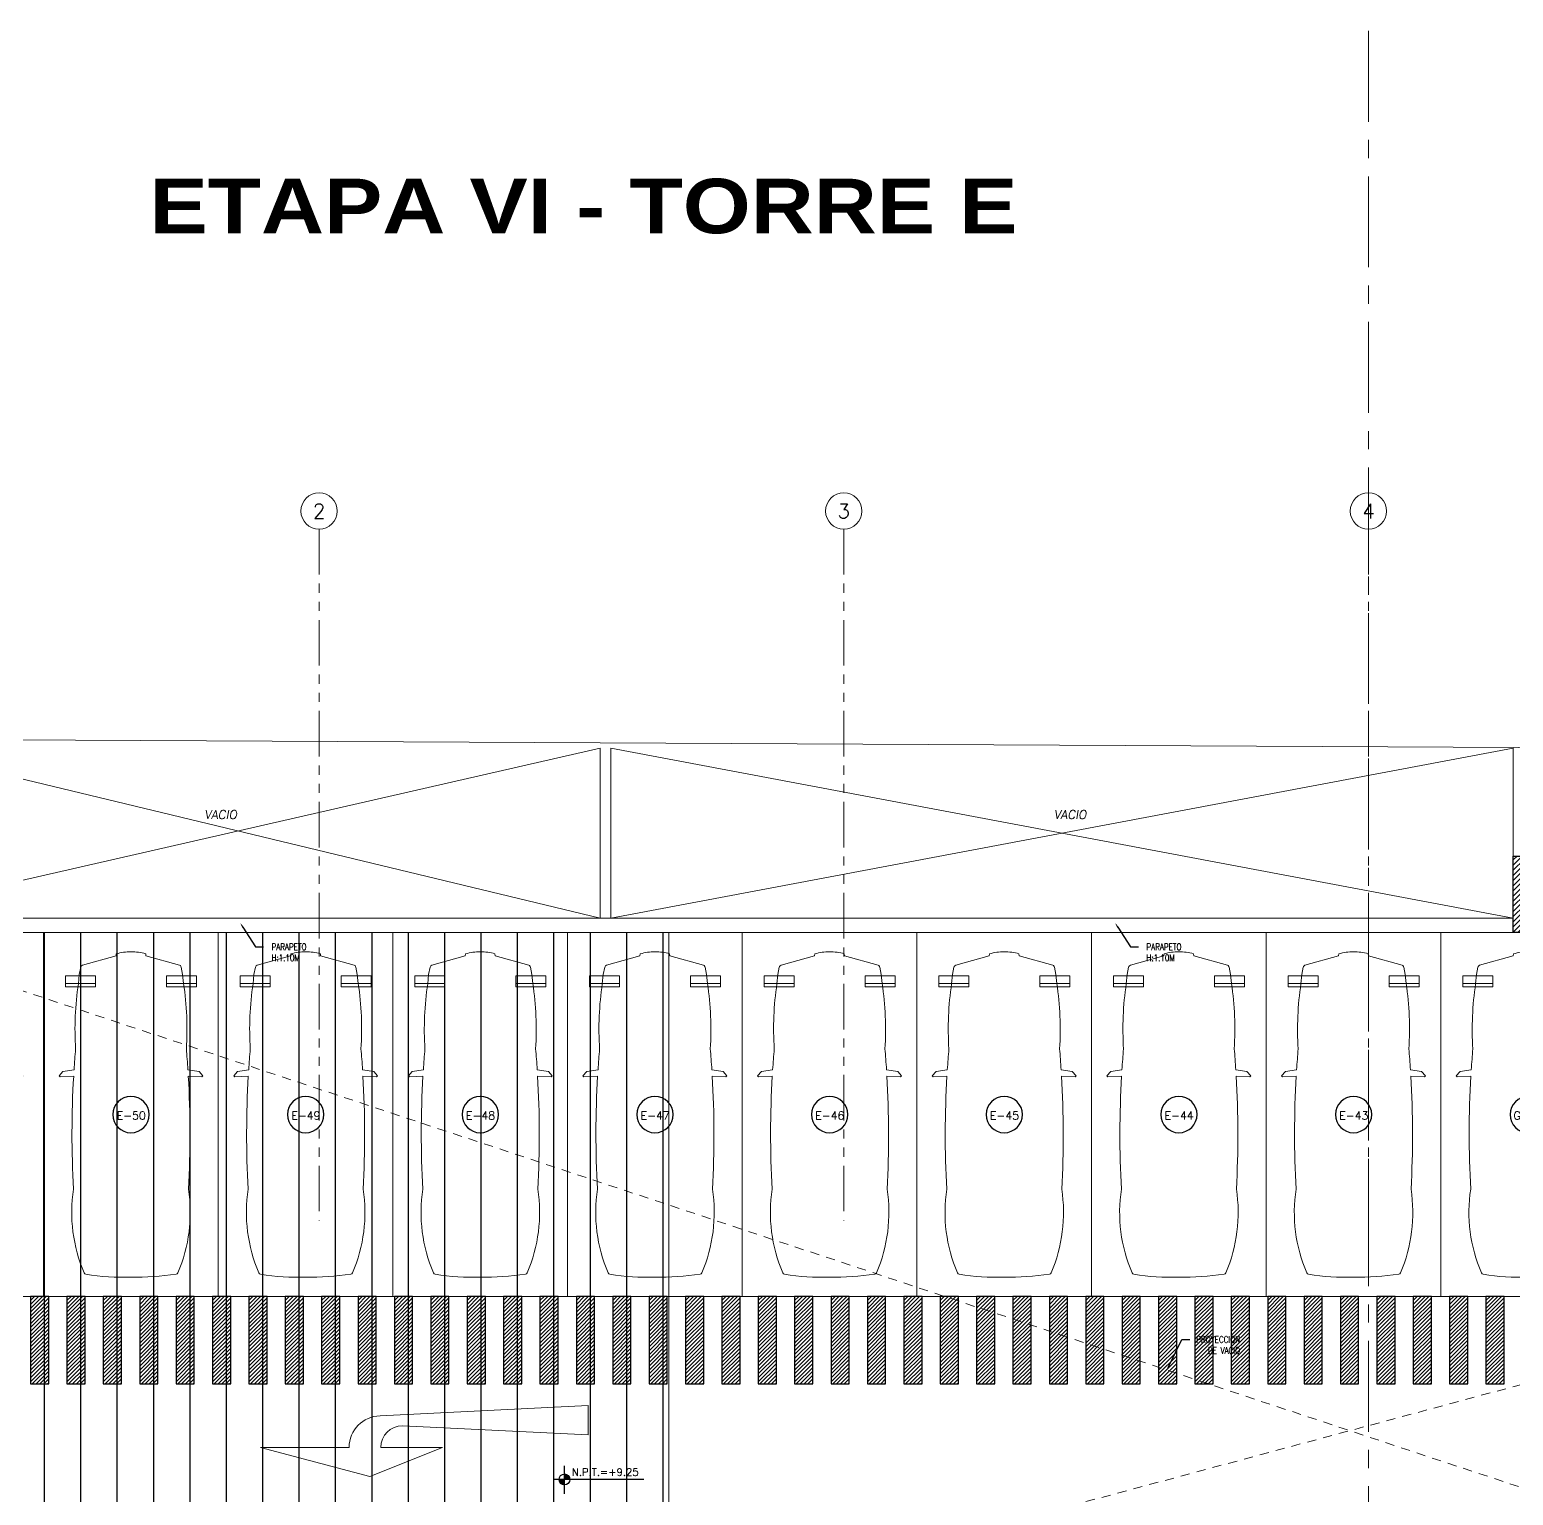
# Model space of a CAD drawing. Header units: millimetres. Extents: x 226317 to 226469, y 8188100 to 8188260.
# Drawn here: x 226348.31 to 226368.7, y 8188120.18 to 8188140.32 of the extents above; entities that cross this region are included whole.
import ezdxf
from ezdxf import colors
from ezdxf.entities.mleader import LeaderData, LeaderLine
from ezdxf.enums import TextEntityAlignment as Align
from ezdxf.math import Vec2, Vec3

# ---------------------------------------------------------------- set-up
doc = ezdxf.new("R2010")
doc.units = ezdxf.units.MM
for name, pattern in [('CENTER', [2, 1.25, -0.25, 0.25, -0.25]), ('HIDDEN2', [0.1875, 0.125, -0.0625]), ('PHANTOM', [2.5, 1.25, -0.25, 0.25, -0.25, 0.25, -0.25]), ('PHANTOM2', [1.25, 0.625, -0.125, 0.125, -0.125, 0.125, -0.125])]:
    doc.linetypes.add(name, pattern=pattern)
for name, color, linetype in [('A-COTAS INT', 8, 'Continuous'), ('A-EJES', 8, 'PHANTOM'), ('A-HATCH', 8, 'Continuous'), ('A-LINEAS', 8, 'Continuous'), ('A-MOBILIARIO', 8, 'Continuous'), ('A-MURO BAJO', 8, 'Continuous'), ('A-NIVELES-NPT', 8, 'Continuous'), ('A-NUMERO ESTAC', 8, 'Continuous'), ('A-PROYECCIONES', 8, 'HIDDEN2'), ('A-TEXTO-AMBIENTES', 8, 'Continuous'), ('A-TEXTO-INDICACIONES', 8, 'Continuous'), ('CIRCULACION PEATONAL', 8, 'Continuous'), ('DLP_MURO BAJO', 8, 'Continuous'), ('MURO CF 120', 8, 'Continuous')]:
    doc.layers.add(name, color=color, linetype=linetype)
doc.layers.add('A-ETAPAS', color=8, linetype='Continuous', lineweight=35, plot=False)
doc.layers.add('A-MUROS', color=8, linetype='Continuous', lineweight=30)
doc.layers.add('A-ÁREA COMÚN', color=8, linetype='Continuous', plot=False)
doc.styles.add('R160-75', font='ariblk.ttf', dxfattribs={"height": 0.6})
doc.styles.add('R80', font='romans.shx', dxfattribs={"width": 0.8, "oblique": 15, "height": 0.1})
doc.styles.add('ROMANS', font='ROMANS.shx', dxfattribs={"oblique": 10})
doc.styles.add('TXT_COTAS', font='romans.shx', dxfattribs={"width": 0.8})

# ---------------------------------------------------------------- blocks, each defined once
blk = doc.blocks.new('MCF')
at = {"layer": 'MURO CF 120', "lineweight": 0}
h = blk.add_hatch(dxfattribs=at)
h.set_pattern_fill('_USER', color=8, scale=0.05, angle=45, style=0, pattern_type=0)
h.set_pattern_definition([(45, (1.793458536238177, -0.002235784195363522), (-0.03535533905932738, 0.03535533905932738), [])])
h.paths.add_polyline_path([(-71.28935570750036, -75.15004772786051), (-71.43935707039782, -75.15004772786051), (-71.43937391063082, -74.10003733448684), (-71.28937254773336, -74.10003733448684)])
blk = doc.blocks.new('EJES 1P')
at = {"layer": 'A-EJES', "color": 8, "linetype": 'PHANTOM2', "lineweight": 0}
for points in [[(5.224336639163084, 5.34527843631804), (5.224335577600868, -4.158154876902699)], [(12.43433661284507, 5.345278524793684), (12.43433555128286, -4.158154788427055)], [(19.64433648064733, 5.345278552733362), (19.64433541908511, -4.158154760487378)]]:
    blk.add_lwpolyline(points, dxfattribs=at)
at = {"layer": 'A-EJES', "color": 8, "linetype": 'Continuous', "lineweight": 0}
for centre in [(5.224336638726527, 5.592360614798963), (12.43433661240852, 5.592360703274608), (19.64433648021077, 5.592360731214285)]:
    blk.add_circle(centre, 0.25, dxfattribs=at)
at = {"layer": 'A-EJES', "color": 8, "linetype": 'Continuous', "lineweight": 0, "style": 'ROMANS'}
for s, p in [('2', (5.224336638726527, 5.59236061386764)), ('3', (12.43433661240852, 5.592360702343285)), ('4', (19.64433648021077, 5.592360730282962))]:
    blk.add_text(s, height=0.2, dxfattribs=at).set_placement(p, align=Align.MIDDLE_CENTER)
blk = doc.blocks.new('EJE')
at = {"linetype": 'Continuous'}
blk.add_circle((-4.656613e-10, -3.7252903e-09), 0.5, dxfattribs=at)
at = {"layer": 'A-TEXTO-INDICACIONES', "style": 'ROMANS'}
blk.add_attdef('EJE', text='', height=0.22, rotation=1.067217058e-07, dxfattribs=at).set_placement((0.0068061400004788, 0.02766973558132052), align=Align.MIDDLE_CENTER)
blk = doc.blocks.new('numeración')
at = {"layer": 'A-NUMERO ESTAC', "color": 8, "lineweight": 0}
ref = blk.add_blockref('EJE', (-115.3706686078513, -87.20004100631922), dxfattribs=dict(at, xscale=-0.5, yscale=0.5, zscale=0.5, rotation=180))
ref.add_attrib('EJE', 'E-50', dxfattribs={"layer": 'A-TEXTO-INDICACIONES', "height": 0.11, "rotation": 359.9999998932783, "style": 'ROMANS'}).set_placement((-115.3672655378468, -87.2138758758083), align=Align.MIDDLE_CENTER)
ref = blk.add_blockref('EJE', (-112.9706686078571, -87.20004100631922), dxfattribs=dict(at, xscale=-0.5, yscale=0.5, zscale=0.5, rotation=180))
ref.add_attrib('EJE', 'E-49', dxfattribs={"layer": 'A-TEXTO-INDICACIONES', "height": 0.11, "rotation": 359.9999998932783, "style": 'ROMANS'}).set_placement((-112.9672655378527, -87.2138758758083), align=Align.MIDDLE_CENTER)
ref = blk.add_blockref('EJE', (-110.5706686078629, -87.20004100631922), dxfattribs=dict(at, xscale=-0.5, yscale=0.5, zscale=0.5, rotation=180))
ref.add_attrib('EJE', 'E-48', dxfattribs={"layer": 'A-TEXTO-INDICACIONES', "height": 0.11, "rotation": 359.9999998932783, "style": 'ROMANS'}).set_placement((-110.5672655378585, -87.2138758758083), align=Align.MIDDLE_CENTER)
ref = blk.add_blockref('EJE', (-108.1706686078687, -87.20004100631922), dxfattribs=dict(at, xscale=-0.5, yscale=0.5, zscale=0.5, rotation=180))
ref.add_attrib('EJE', 'E-47', dxfattribs={"layer": 'A-TEXTO-INDICACIONES', "height": 0.11, "rotation": 359.9999998932783, "style": 'ROMANS'}).set_placement((-108.1672655378643, -87.2138758758083), align=Align.MIDDLE_CENTER)
ref = blk.add_blockref('EJE', (-105.7706686078745, -87.20004100631922), dxfattribs=dict(at, xscale=-0.5, yscale=0.5, zscale=0.5, rotation=180))
ref.add_attrib('EJE', 'E-46', dxfattribs={"layer": 'A-TEXTO-INDICACIONES', "height": 0.11, "rotation": 359.9999998932783, "style": 'ROMANS'}).set_placement((-105.7672655378701, -87.2138758758083), align=Align.MIDDLE_CENTER)
ref = blk.add_blockref('EJE', (-103.3706686078804, -87.20004100631922), dxfattribs=dict(at, xscale=-0.5, yscale=0.5, zscale=0.5, rotation=180))
ref.add_attrib('EJE', 'E-45', dxfattribs={"layer": 'A-TEXTO-INDICACIONES', "height": 0.11, "rotation": 359.9999998932783, "style": 'ROMANS'}).set_placement((-103.3672655378759, -87.2138758758083), align=Align.MIDDLE_CENTER)
ref = blk.add_blockref('EJE', (-100.9706686078862, -87.20004100631922), dxfattribs=dict(at, xscale=-0.5, yscale=0.5, zscale=0.5, rotation=180))
ref.add_attrib('EJE', 'E-44', dxfattribs={"layer": 'A-TEXTO-INDICACIONES', "height": 0.11, "rotation": 359.9999998932783, "style": 'ROMANS'}).set_placement((-100.9672655378818, -87.2138758758083), align=Align.MIDDLE_CENTER)
ref = blk.add_blockref('EJE', (-98.570668607892, -87.20004100631922), dxfattribs=dict(at, xscale=-0.5, yscale=0.5, zscale=0.5, rotation=180))
ref.add_attrib('EJE', 'E-43', dxfattribs={"layer": 'A-TEXTO-INDICACIONES', "height": 0.11, "rotation": 359.9999998932783, "style": 'ROMANS'}).set_placement((-98.56726553788758, -87.2138758758083), align=Align.MIDDLE_CENTER)
ref = blk.add_blockref('EJE', (-96.17066924244864, -87.20054372400045), dxfattribs=dict(at, xscale=-0.5, yscale=0.5, zscale=0.5, rotation=180))
ref.add_attrib('EJE', 'G-01', dxfattribs={"layer": 'A-TEXTO-INDICACIONES', "height": 0.11, "rotation": 359.9999998932783, "style": 'ROMANS'}).set_placement((-96.16726617244422, -87.21437859348953), align=Align.MIDDLE_CENTER)
blk = doc.blocks.new('*U60')
at = {"color": 8, "lineweight": 0, "ltscale": 0.5}
for p, q in [((0.2999999999064606, 4.301899374723462), (0.712564089486434, 4.301899372860816)), ((2.099999999894819, 4.301899374723462), (1.687435910314844, 4.301899374723462))]:
    blk.add_line(p, q, dxfattribs=at)
for points in [[(0, 0), (2.400000000000003, 0), (2.400000000000003, 5), (0, 5)], [(0.2999999999064606, 4.405005575418499), (0.2999999999064606, 4.25500557504597), (0.712564089486434, 4.25500557504597), (0.712564089486434, 4.405005573555852)], [(1.687435910314844, 4.405005575418499), (1.687435910314844, 4.25500557504597), (2.099999999894819, 4.25500557504597), (2.099999999894819, 4.405005575418499)]]:
    blk.add_lwpolyline(points, close=True, dxfattribs=at)
blk.add_lwpolyline([(1.987528844945797, 3.028522202071265), (2.174826331529359, 3.017961387783316), (2.188677233038063, 3.033225936144618), (2.135582110820861, 3.092103478759553), (1.982238905377762, 3.114782713422947, 0.005253419644038889), (1.960610162169651, 3.403024230234966, 0.05323468880448375), (1.922881289012321, 4.298445265069629), (1.909960859082231, 4.423920004889395), (1.890709687699156, 4.525403541773585), (1.886232188128608, 4.534997764310868, 0.2186562557100147), (1.867137849190796, 4.551199094653156), (1.405784301436099, 4.68041331440213), (1.402100344206071, 4.707649311509477, 0.09155394760763061), (1.199999999999965, 4.734330136008744, 0.09162043732155131), (0.9978996558110811, 4.708804217427994), (0.9942156983651791, 4.681568217724587), (0.532862150615877, 4.552353999814748, 0.2186562552153479), (0.5137678116788742, 4.536152669489409), (0.509290312102123, 4.526558446958687), (0.4900391407772553, 4.4250749100745), (0.4771187106999186, 4.299600172615821, 0.05323468880111815), (0.4393898377046448, 3.404179129908862, 0.005253420110187526), (0.4177610936803398, 3.115937606692341), (0.2644178889804173, 3.093258382082013), (0.2113227668214244, 3.034380841329721), (0.2251736682137129, 3.01911629296842), (0.4124711549047355, 3.029677107255861, 0.02826491459471849), (0.4099966653127016, 1.475695204805616, 0.1399238157925407), (0.5546126963907227, 0.324876973164095, 0.2721479777528903), (0.5785017503985411, 0.3060667694362756, 0.035352843949907), (1.200000000000272, 0.2656698639912349, 0.0456386399384704), (1.819188438492293, 0.3049118635303407, 0.2721479761988349), (1.843077493167715, 0.3237220675503025, 0.1398888083936435), (1.990003335143852, 1.474540296761161, 0.02826491464424222)], format="xyb", close=True, dxfattribs=at)
blk = doc.blocks.new('*U78')
at = {"color": 8, "lineweight": 0, "ltscale": 0.5}
for p, q in [((0.3768929018751341, 4.301899374723462), (0.7894569914551075, 4.301899372860816)), ((2.176892901863493, 4.301899374723462), (1.764328812283518, 4.301899374723462))]:
    blk.add_line(p, q, dxfattribs=at)
for points in [[(0, 0), (2.55378580393735, 0), (2.55378580393735, 5), (0, 5)], [(0.3768929018751341, 4.405005575418499), (0.3768929018751341, 4.25500557504597), (0.7894569914551075, 4.25500557504597), (0.7894569914551075, 4.405005573555852)], [(1.764328812283518, 4.405005575418499), (1.764328812283518, 4.25500557504597), (2.176892901863493, 4.25500557504597), (2.176892901863493, 4.405005575418499)]]:
    blk.add_lwpolyline(points, close=True, dxfattribs=at)
blk.add_lwpolyline([(2.064421746914471, 3.028522202071265), (2.251719233498033, 3.017961387783316), (2.265570135006737, 3.033225936144618), (2.212475012789534, 3.092103478759553), (2.059131807346436, 3.114782713422947, 0.005253419644038889), (2.037503064138324, 3.403024230234966, 0.05323468880448375), (1.999774190980995, 4.298445265069629), (1.986853761050904, 4.423920004889395), (1.96760258966783, 4.525403541773585), (1.963125090097281, 4.534997764310868, 0.2186562557100147), (1.94403075115947, 4.551199094653156), (1.482677203404773, 4.68041331440213), (1.478993246174745, 4.707649311509477, 0.09155394760763061), (1.276892901968639, 4.734330136008744, 0.09162043732155131), (1.074792557779755, 4.708804217427994), (1.071108600333853, 4.681568217724587), (0.6097550525845505, 4.552353999814748, 0.2186562552153479), (0.5906607136475477, 4.536152669489409), (0.5861832140707965, 4.526558446958687), (0.5669320427459288, 4.4250749100745), (0.5540116126685921, 4.299600172615821, 0.05323468880111815), (0.5162827396733183, 3.404179129908862, 0.005253420110187526), (0.4946539956490132, 3.115937606692341), (0.3413107909490908, 3.093258382082013), (0.2882156687900979, 3.034380841329721), (0.3020665701823864, 3.01911629296842), (0.489364056873409, 3.029677107255861, 0.02826491459471849), (0.4868895672813751, 1.475695204805616, 0.1399238157925407), (0.6315055983593962, 0.324876973164095, 0.2721479777528903), (0.6553946523672146, 0.3060667694362756, 0.035352843949907), (1.276892901968946, 0.2656698639912349, 0.0456386399384704), (1.896081340460967, 0.3049118635303407, 0.2721479761988349), (1.919970395136389, 0.3237220675503025, 0.1398888083936435), (2.066896237112526, 1.474540296761161, 0.02826491464424222)], format="xyb", close=True, dxfattribs=at)
blk = doc.blocks.new('*U24')
at = {"layer": 'CIRCULACION PEATONAL'}
h = blk.add_hatch(dxfattribs=at)
h.set_pattern_fill('ANSI31', color=256, scale=0.3)
h.set_pattern_definition([(45, (74.25036784235422, 0), (-0.02651650429449553, 0.02651650429449553), [])])
h.paths.add_polyline_path([(74.54736672583536, 0.2275326177477837), (74.29736672589357, 0.2275326177477837), (74.29736672589357, -0.9724673796445131), (74.54736672583536, -0.9724673796445131)])
h = blk.add_hatch(dxfattribs=at)
h.set_pattern_fill('ANSI31', color=256, scale=0.3)
h.set_pattern_definition([(45, (74.75036784235422, 0), (-0.02651650429449553, 0.02651650429449553), [])])
h.paths.add_polyline_path([(75.04736672583536, 0.2275326177477837), (74.79736672589357, 0.2275326177477837), (74.79736672589357, -0.9724673796445131), (75.04736672583536, -0.9724673796445131)])
h = blk.add_hatch(dxfattribs=at)
h.set_pattern_fill('ANSI31', color=256, scale=0.3)
h.set_pattern_definition([(45, (75.25036784235422, 0), (-0.02651650429449553, 0.02651650429449553), [])])
h.paths.add_polyline_path([(75.54736672583536, 0.2275326177477837), (75.29736672589357, 0.2275326177477837), (75.29736672589357, -0.9724673796445131), (75.54736672583536, -0.9724673796445131)])
h = blk.add_hatch(dxfattribs=at)
h.set_pattern_fill('ANSI31', color=256, scale=0.3)
h.set_pattern_definition([(45, (75.75036784235422, 0), (-0.02651650429449553, 0.02651650429449553), [])])
h.paths.add_polyline_path([(76.04736672583536, 0.2275326177477837), (75.79736672589357, 0.2275326177477837), (75.79736672589357, -0.9724673796445131), (76.04736672583536, -0.9724673796445131)])
h = blk.add_hatch(dxfattribs=at)
h.set_pattern_fill('ANSI31', color=256, scale=0.3)
h.set_pattern_definition([(45, (76.25036784235422, 0), (-0.02651650429449553, 0.02651650429449553), [])])
h.paths.add_polyline_path([(76.54736672583536, 0.2275326177477837), (76.29736672589357, 0.2275326177477837), (76.29736672589357, -0.9724673796445131), (76.54736672583536, -0.9724673796445131)])
h = blk.add_hatch(dxfattribs=at)
h.set_pattern_fill('ANSI31', color=256, scale=0.3)
h.set_pattern_definition([(45, (76.75036784235422, 0), (-0.02651650429449553, 0.02651650429449553), [])])
h.paths.add_polyline_path([(77.04736672583536, 0.2275326177477837), (76.79736672589357, 0.2275326177477837), (76.79736672589357, -0.9724673796445131), (77.04736672583536, -0.9724673796445131)])
h = blk.add_hatch(dxfattribs=at)
h.set_pattern_fill('ANSI31', color=256, scale=0.3)
h.set_pattern_definition([(45, (77.25036784235422, 0), (-0.02651650429449553, 0.02651650429449553), [])])
h.paths.add_polyline_path([(77.54736672583536, 0.2275326177477837), (77.29736672589357, 0.2275326177477837), (77.29736672589357, -0.9724673796445131), (77.54736672583536, -0.9724673796445131)])
h = blk.add_hatch(dxfattribs=at)
h.set_pattern_fill('ANSI31', color=256, scale=0.3)
h.set_pattern_definition([(45, (77.75036784235422, 0), (-0.02651650429449553, 0.02651650429449553), [])])
h.paths.add_polyline_path([(78.04736672583536, 0.2275326177477837), (77.79736672589357, 0.2275326177477837), (77.79736672589357, -0.9724673796445131), (78.04736672583536, -0.9724673796445131)])
h = blk.add_hatch(dxfattribs=at)
h.set_pattern_fill('ANSI31', color=256, scale=0.3)
h.set_pattern_definition([(45, (78.25036784235422, 0), (-0.02651650429449553, 0.02651650429449553), [])])
h.paths.add_polyline_path([(78.54736672583536, 0.2275326177477837), (78.29736672589357, 0.2275326177477837), (78.29736672589357, -0.9724673796445131), (78.54736672583536, -0.9724673796445131)])
h = blk.add_hatch(dxfattribs=at)
h.set_pattern_fill('ANSI31', color=256, scale=0.3)
h.set_pattern_definition([(45, (78.75036784235422, 0), (-0.02651650429449553, 0.02651650429449553), [])])
h.paths.add_polyline_path([(79.04736672583536, 0.2275326177477837), (78.79736672589357, 0.2275326177477837), (78.79736672589357, -0.9724673796445131), (79.04736672583536, -0.9724673796445131)])
h = blk.add_hatch(dxfattribs=at)
h.set_pattern_fill('ANSI31', color=256, scale=0.3)
h.set_pattern_definition([(45, (79.25036784235422, 0), (-0.02651650429449553, 0.02651650429449553), [])])
h.paths.add_polyline_path([(79.54736672583536, 0.2275326177477837), (79.29736672589357, 0.2275326177477837), (79.29736672589357, -0.9724673796445131), (79.54736672583536, -0.9724673796445131)])
h = blk.add_hatch(dxfattribs=at)
h.set_pattern_fill('ANSI31', color=256, scale=0.3)
h.set_pattern_definition([(45, (79.75036784235422, 0), (-0.02651650429449553, 0.02651650429449553), [])])
h.paths.add_polyline_path([(80.04736672583536, 0.2275326177477837), (79.79736672589357, 0.2275326177477837), (79.79736672589357, -0.9724673796445131), (80.04736672583536, -0.9724673796445131)])
h = blk.add_hatch(dxfattribs=at)
h.set_pattern_fill('ANSI31', color=256, scale=0.3)
h.set_pattern_definition([(45, (80.25036784235422, 0), (-0.02651650429449553, 0.02651650429449553), [])])
h.paths.add_polyline_path([(80.54736672583536, 0.2275326177477837), (80.29736672589357, 0.2275326177477837), (80.29736672589357, -0.9724673796445131), (80.54736672583536, -0.9724673796445131)])
h = blk.add_hatch(dxfattribs=at)
h.set_pattern_fill('ANSI31', color=256, scale=0.3)
h.set_pattern_definition([(45, (80.75036784235422, 0), (-0.02651650429449553, 0.02651650429449553), [])])
h.paths.add_polyline_path([(81.04736672583536, 0.2275326177477837), (80.79736672589357, 0.2275326177477837), (80.79736672589357, -0.9724673796445131), (81.04736672583536, -0.9724673796445131)])
h = blk.add_hatch(dxfattribs=at)
h.set_pattern_fill('ANSI31', color=256, scale=0.3)
h.set_pattern_definition([(45, (81.25036784235422, 0), (-0.02651650429449553, 0.02651650429449553), [])])
h.paths.add_polyline_path([(81.54736672583536, 0.2275326177477837), (81.29736672589357, 0.2275326177477837), (81.29736672589357, -0.9724673796445131), (81.54736672583536, -0.9724673796445131)])
h = blk.add_hatch(dxfattribs=at)
h.set_pattern_fill('ANSI31', color=256, scale=0.3)
h.set_pattern_definition([(45, (81.75036784235422, 0), (-0.02651650429449553, 0.02651650429449553), [])])
h.paths.add_polyline_path([(82.04736672583536, 0.2275326177477837), (81.79736672589357, 0.2275326177477837), (81.79736672589357, -0.9724673796445131), (82.04736672583536, -0.9724673796445131)])
h = blk.add_hatch(dxfattribs=at)
h.set_pattern_fill('ANSI31', color=256, scale=0.3)
h.set_pattern_definition([(45, (82.25036784235422, 0), (-0.02651650429449553, 0.02651650429449553), [])])
h.paths.add_polyline_path([(82.54736672583536, 0.2275326177477837), (82.29736672589357, 0.2275326177477837), (82.29736672589357, -0.9724673796445131), (82.54736672583536, -0.9724673796445131)])
h = blk.add_hatch(dxfattribs=at)
h.set_pattern_fill('ANSI31', color=256, scale=0.3)
h.set_pattern_definition([(45, (82.75036784235422, 0), (-0.02651650429449553, 0.02651650429449553), [])])
h.paths.add_polyline_path([(83.04736672583536, 0.2275326177477837), (82.79736672589357, 0.2275326177477837), (82.79736672589357, -0.9724673796445131), (83.04736672583536, -0.9724673796445131)])
h = blk.add_hatch(dxfattribs=at)
h.set_pattern_fill('ANSI31', color=256, scale=0.3)
h.set_pattern_definition([(45, (83.25036784235422, 0), (-0.02651650429449553, 0.02651650429449553), [])])
h.paths.add_polyline_path([(83.54736672583536, 0.2275326177477837), (83.29736672589357, 0.2275326177477837), (83.29736672589357, -0.9724673796445131), (83.54736672583536, -0.9724673796445131)])
h = blk.add_hatch(dxfattribs=at)
h.set_pattern_fill('ANSI31', color=256, scale=0.3)
h.set_pattern_definition([(45, (83.75036784235422, 0), (-0.02651650429449553, 0.02651650429449553), [])])
h.paths.add_polyline_path([(84.04736672583536, 0.2275326177477837), (83.79736672589357, 0.2275326177477837), (83.79736672589357, -0.9724673796445131), (84.04736672583536, -0.9724673796445131)])
h = blk.add_hatch(dxfattribs=at)
h.set_pattern_fill('ANSI31', color=256, scale=0.3)
h.set_pattern_definition([(45, (84.25036784235422, 0), (-0.02651650429449553, 0.02651650429449553), [])])
h.paths.add_polyline_path([(84.54736672583536, 0.2275326177477837), (84.29736672589357, 0.2275326177477837), (84.29736672589357, -0.9724673796445131), (84.54736672583536, -0.9724673796445131)])
h = blk.add_hatch(dxfattribs=at)
h.set_pattern_fill('ANSI31', color=256, scale=0.3)
h.set_pattern_definition([(45, (84.75036784235422, 0), (-0.02651650429449553, 0.02651650429449553), [])])
h.paths.add_polyline_path([(85.04736672583536, 0.2275326177477837), (84.79736672589357, 0.2275326177477837), (84.79736672589357, -0.9724673796445131), (85.04736672583536, -0.9724673796445131)])
h = blk.add_hatch(dxfattribs=at)
h.set_pattern_fill('ANSI31', color=256, scale=0.3)
h.set_pattern_definition([(45, (85.25036784235422, 0), (-0.02651650429449553, 0.02651650429449553), [])])
h.paths.add_polyline_path([(85.54736672583536, 0.2275326177477837), (85.29736672589357, 0.2275326177477837), (85.29736672589357, -0.9724673796445131), (85.54736672583536, -0.9724673796445131)])
h = blk.add_hatch(dxfattribs=at)
h.set_pattern_fill('ANSI31', color=256, scale=0.3)
h.set_pattern_definition([(45, (85.75036784235422, 0), (-0.02651650429449553, 0.02651650429449553), [])])
h.paths.add_polyline_path([(86.04736672583536, 0.2275326177477837), (85.79736672589357, 0.2275326177477837), (85.79736672589357, -0.9724673796445131), (86.04736672583536, -0.9724673796445131)])
h = blk.add_hatch(dxfattribs=at)
h.set_pattern_fill('ANSI31', color=256, scale=0.3)
h.set_pattern_definition([(45, (86.25036784235422, 0), (-0.02651650429449553, 0.02651650429449553), [])])
h.paths.add_polyline_path([(86.54736672583536, 0.2275326177477837), (86.29736672589357, 0.2275326177477837), (86.29736672589357, -0.9724673796445131), (86.54736672583536, -0.9724673796445131)])
h = blk.add_hatch(dxfattribs=at)
h.set_pattern_fill('ANSI31', color=256, scale=0.3)
h.set_pattern_definition([(45, (86.75036784235422, 0), (-0.02651650429449553, 0.02651650429449553), [])])
h.paths.add_polyline_path([(87.04736672583536, 0.2275326177477837), (86.79736672589357, 0.2275326177477837), (86.79736672589357, -0.9724673796445131), (87.04736672583536, -0.9724673796445131)])
h = blk.add_hatch(dxfattribs=at)
h.set_pattern_fill('ANSI31', color=256, scale=0.3)
h.set_pattern_definition([(45, (87.25036784235422, 0), (-0.02651650429449553, 0.02651650429449553), [])])
h.paths.add_polyline_path([(87.54736672583536, 0.2275326177477837), (87.29736672589357, 0.2275326177477837), (87.29736672589357, -0.9724673796445131), (87.54736672583536, -0.9724673796445131)])
h = blk.add_hatch(dxfattribs=at)
h.set_pattern_fill('ANSI31', color=256, scale=0.3)
h.set_pattern_definition([(45, (87.75036784235422, 0), (-0.02651650429449553, 0.02651650429449553), [])])
h.paths.add_polyline_path([(88.04736672583536, 0.2275326177477837), (87.79736672589357, 0.2275326177477837), (87.79736672589357, -0.9724673796445131), (88.04736672583536, -0.9724673796445131)])
h = blk.add_hatch(dxfattribs=at)
h.set_pattern_fill('ANSI31', color=256, scale=0.3)
h.set_pattern_definition([(45, (88.25036784235422, 0), (-0.02651650429449553, 0.02651650429449553), [])])
h.paths.add_polyline_path([(88.54736672583536, 0.2275326177477837), (88.29736672589357, 0.2275326177477837), (88.29736672589357, -0.9724673796445131), (88.54736672583536, -0.9724673796445131)])
h = blk.add_hatch(dxfattribs=at)
h.set_pattern_fill('ANSI31', color=256, scale=0.3)
h.set_pattern_definition([(45, (88.75036784235422, 0), (-0.02651650429449553, 0.02651650429449553), [])])
h.paths.add_polyline_path([(89.04736672583536, 0.2275326177477837), (88.79736672589357, 0.2275326177477837), (88.79736672589357, -0.9724673796445131), (89.04736672583536, -0.9724673796445131)])
h = blk.add_hatch(dxfattribs=at)
h.set_pattern_fill('ANSI31', color=256, scale=0.3)
h.set_pattern_definition([(45, (89.25036784235422, 0), (-0.02651650429449553, 0.02651650429449553), [])])
h.paths.add_polyline_path([(89.54736672583536, 0.2275326177477837), (89.29736672589357, 0.2275326177477837), (89.29736672589357, -0.9724673796445131), (89.54736672583536, -0.9724673796445131)])
h = blk.add_hatch(dxfattribs=at)
h.set_pattern_fill('ANSI31', color=256, scale=0.3)
h.set_pattern_definition([(45, (89.75036784235422, 0), (-0.02651650429449553, 0.02651650429449553), [])])
h.paths.add_polyline_path([(90.04736672583536, 0.2275326177477837), (89.79736672589357, 0.2275326177477837), (89.79736672589357, -0.9724673796445131), (90.04736672583536, -0.9724673796445131)])
h = blk.add_hatch(dxfattribs=at)
h.set_pattern_fill('ANSI31', color=256, scale=0.3)
h.set_pattern_definition([(45, (90.25036784235422, 0), (-0.02651650429449553, 0.02651650429449553), [])])
h.paths.add_polyline_path([(90.54736672583536, 0.2275326177477837), (90.29736672589357, 0.2275326177477837), (90.29736672589357, -0.9724673796445131), (90.54736672583536, -0.9724673796445131)])
h = blk.add_hatch(dxfattribs=at)
h.set_pattern_fill('ANSI31', color=256, scale=0.3)
h.set_pattern_definition([(45, (90.75036784235422, 0), (-0.02651650429449553, 0.02651650429449553), [])])
h.paths.add_polyline_path([(91.04736672583536, 0.2275326177477837), (90.79736672589357, 0.2275326177477837), (90.79736672589357, -0.9724673796445131), (91.04736672583536, -0.9724673796445131)])
h = blk.add_hatch(dxfattribs=at)
h.set_pattern_fill('ANSI31', color=256, scale=0.3)
h.set_pattern_definition([(45, (91.25036784235422, 0), (-0.02651650429449553, 0.02651650429449553), [])])
h.paths.add_polyline_path([(91.54736672583536, 0.2275326177477837), (91.29736672589357, 0.2275326177477837), (91.29736672589357, -0.9724673796445131), (91.54736672583536, -0.9724673796445131)])
h = blk.add_hatch(dxfattribs=at)
h.set_pattern_fill('ANSI31', color=256, scale=0.3)
h.set_pattern_definition([(45, (91.75036784235422, 0), (-0.02651650429449553, 0.02651650429449553), [])])
h.paths.add_polyline_path([(92.04736672583536, 0.2275326177477837), (91.79736672589357, 0.2275326177477837), (91.79736672589357, -0.9724673796445131), (92.04736672583536, -0.9724673796445131)])
h = blk.add_hatch(dxfattribs=at)
h.set_pattern_fill('ANSI31', color=256, scale=0.3)
h.set_pattern_definition([(45, (92.25036784235422, 0), (-0.02651650429449553, 0.02651650429449553), [])])
h.paths.add_polyline_path([(92.54736672583536, 0.2275326177477837), (92.29736672589357, 0.2275326177477837), (92.29736672589357, -0.9724673796445131), (92.54736672583536, -0.9724673796445131)])
h = blk.add_hatch(dxfattribs=at)
h.set_pattern_fill('ANSI31', color=256, scale=0.3)
h.set_pattern_definition([(45, (92.75036784235422, 0), (-0.02651650429449553, 0.02651650429449553), [])])
h.paths.add_polyline_path([(93.04736672583536, 0.2275326177477837), (92.79736672589357, 0.2275326177477837), (92.79736672589357, -0.9724673796445131), (93.04736672583536, -0.9724673796445131)])
h = blk.add_hatch(dxfattribs=at)
h.set_pattern_fill('ANSI31', color=256, scale=0.3)
h.set_pattern_definition([(45, (93.25036784235422, 0), (-0.02651650429449553, 0.02651650429449553), [])])
h.paths.add_polyline_path([(93.54736672583536, 0.2275326177477837), (93.29736672589357, 0.2275326177477837), (93.29736672589357, -0.9724673796445131), (93.54736672583536, -0.9724673796445131)])
h = blk.add_hatch(dxfattribs=at)
h.set_pattern_fill('ANSI31', color=256, scale=0.3)
h.set_pattern_definition([(45, (93.75036784235422, 0), (-0.02651650429449553, 0.02651650429449553), [])])
h.paths.add_polyline_path([(94.04736672583536, 0.2275326177477837), (93.79736672589357, 0.2275326177477837), (93.79736672589357, -0.9724673796445131), (94.04736672583536, -0.9724673796445131)])
h = blk.add_hatch(dxfattribs=at)
h.set_pattern_fill('ANSI31', color=256, scale=0.3)
h.set_pattern_definition([(45, (94.25036784235422, 0), (-0.02651650429449553, 0.02651650429449553), [])])
h.paths.add_polyline_path([(94.54736672583536, 0.2275326177477837), (94.29736672589357, 0.2275326177477837), (94.29736672589357, -0.9724673796445131), (94.54736672583536, -0.9724673796445131)])
for points in [[(74.29736672589357, -0.9724673796445131), (74.54736672583536, -0.9724673796445131), (74.54736672583536, 0.2275326177477837), (74.29736672589357, 0.2275326177477837)], [(74.79736672589357, -0.9724673796445131), (75.04736672583536, -0.9724673796445131), (75.04736672583536, 0.2275326177477837), (74.79736672589357, 0.2275326177477837)], [(75.29736672589357, -0.9724673796445131), (75.54736672583536, -0.9724673796445131), (75.54736672583536, 0.2275326177477837), (75.29736672589357, 0.2275326177477837)], [(75.79736672589357, -0.9724673796445131), (76.04736672583536, -0.9724673796445131), (76.04736672583536, 0.2275326177477837), (75.79736672589357, 0.2275326177477837)], [(76.29736672589357, -0.9724673796445131), (76.54736672583536, -0.9724673796445131), (76.54736672583536, 0.2275326177477837), (76.29736672589357, 0.2275326177477837)], [(76.79736672589357, -0.9724673796445131), (77.04736672583536, -0.9724673796445131), (77.04736672583536, 0.2275326177477837), (76.79736672589357, 0.2275326177477837)], [(77.29736672589357, -0.9724673796445131), (77.54736672583536, -0.9724673796445131), (77.54736672583536, 0.2275326177477837), (77.29736672589357, 0.2275326177477837)], [(77.79736672589357, -0.9724673796445131), (78.04736672583536, -0.9724673796445131), (78.04736672583536, 0.2275326177477837), (77.79736672589357, 0.2275326177477837)], [(78.29736672589357, -0.9724673796445131), (78.54736672583536, -0.9724673796445131), (78.54736672583536, 0.2275326177477837), (78.29736672589357, 0.2275326177477837)], [(78.79736672589357, -0.9724673796445131), (79.04736672583536, -0.9724673796445131), (79.04736672583536, 0.2275326177477837), (78.79736672589357, 0.2275326177477837)], [(79.29736672589357, -0.9724673796445131), (79.54736672583536, -0.9724673796445131), (79.54736672583536, 0.2275326177477837), (79.29736672589357, 0.2275326177477837)], [(79.79736672589357, -0.9724673796445131), (80.04736672583536, -0.9724673796445131), (80.04736672583536, 0.2275326177477837), (79.79736672589357, 0.2275326177477837)], [(80.29736672589357, -0.9724673796445131), (80.54736672583536, -0.9724673796445131), (80.54736672583536, 0.2275326177477837), (80.29736672589357, 0.2275326177477837)], [(80.79736672589357, -0.9724673796445131), (81.04736672583536, -0.9724673796445131), (81.04736672583536, 0.2275326177477837), (80.79736672589357, 0.2275326177477837)], [(81.29736672589357, -0.9724673796445131), (81.54736672583536, -0.9724673796445131), (81.54736672583536, 0.2275326177477837), (81.29736672589357, 0.2275326177477837)], [(81.79736672589357, -0.9724673796445131), (82.04736672583536, -0.9724673796445131), (82.04736672583536, 0.2275326177477837), (81.79736672589357, 0.2275326177477837)], [(82.29736672589357, -0.9724673796445131), (82.54736672583536, -0.9724673796445131), (82.54736672583536, 0.2275326177477837), (82.29736672589357, 0.2275326177477837)], [(82.79736672589357, -0.9724673796445131), (83.04736672583536, -0.9724673796445131), (83.04736672583536, 0.2275326177477837), (82.79736672589357, 0.2275326177477837)], [(83.29736672589357, -0.9724673796445131), (83.54736672583536, -0.9724673796445131), (83.54736672583536, 0.2275326177477837), (83.29736672589357, 0.2275326177477837)], [(83.79736672589357, -0.9724673796445131), (84.04736672583536, -0.9724673796445131), (84.04736672583536, 0.2275326177477837), (83.79736672589357, 0.2275326177477837)], [(84.29736672589357, -0.9724673796445131), (84.54736672583536, -0.9724673796445131), (84.54736672583536, 0.2275326177477837), (84.29736672589357, 0.2275326177477837)], [(84.79736672589357, -0.9724673796445131), (85.04736672583536, -0.9724673796445131), (85.04736672583536, 0.2275326177477837), (84.79736672589357, 0.2275326177477837)], [(85.29736672589357, -0.9724673796445131), (85.54736672583536, -0.9724673796445131), (85.54736672583536, 0.2275326177477837), (85.29736672589357, 0.2275326177477837)], [(85.79736672589357, -0.9724673796445131), (86.04736672583536, -0.9724673796445131), (86.04736672583536, 0.2275326177477837), (85.79736672589357, 0.2275326177477837)], [(86.29736672589357, -0.9724673796445131), (86.54736672583536, -0.9724673796445131), (86.54736672583536, 0.2275326177477837), (86.29736672589357, 0.2275326177477837)], [(86.79736672589357, -0.9724673796445131), (87.04736672583536, -0.9724673796445131), (87.04736672583536, 0.2275326177477837), (86.79736672589357, 0.2275326177477837)], [(87.29736672589357, -0.9724673796445131), (87.54736672583536, -0.9724673796445131), (87.54736672583536, 0.2275326177477837), (87.29736672589357, 0.2275326177477837)], [(87.79736672589357, -0.9724673796445131), (88.04736672583536, -0.9724673796445131), (88.04736672583536, 0.2275326177477837), (87.79736672589357, 0.2275326177477837)], [(88.29736672589357, -0.9724673796445131), (88.54736672583536, -0.9724673796445131), (88.54736672583536, 0.2275326177477837), (88.29736672589357, 0.2275326177477837)], [(88.79736672589357, -0.9724673796445131), (89.04736672583536, -0.9724673796445131), (89.04736672583536, 0.2275326177477837), (88.79736672589357, 0.2275326177477837)], [(89.29736672589357, -0.9724673796445131), (89.54736672583536, -0.9724673796445131), (89.54736672583536, 0.2275326177477837), (89.29736672589357, 0.2275326177477837)], [(89.79736672589357, -0.9724673796445131), (90.04736672583536, -0.9724673796445131), (90.04736672583536, 0.2275326177477837), (89.79736672589357, 0.2275326177477837)], [(90.29736672589357, -0.9724673796445131), (90.54736672583536, -0.9724673796445131), (90.54736672583536, 0.2275326177477837), (90.29736672589357, 0.2275326177477837)], [(90.79736672589357, -0.9724673796445131), (91.04736672583536, -0.9724673796445131), (91.04736672583536, 0.2275326177477837), (90.79736672589357, 0.2275326177477837)], [(91.29736672589357, -0.9724673796445131), (91.54736672583536, -0.9724673796445131), (91.54736672583536, 0.2275326177477837), (91.29736672589357, 0.2275326177477837)], [(91.79736672589357, -0.9724673796445131), (92.04736672583536, -0.9724673796445131), (92.04736672583536, 0.2275326177477837), (91.79736672589357, 0.2275326177477837)], [(92.29736672589357, -0.9724673796445131), (92.54736672583536, -0.9724673796445131), (92.54736672583536, 0.2275326177477837), (92.29736672589357, 0.2275326177477837)], [(92.79736672589357, -0.9724673796445131), (93.04736672583536, -0.9724673796445131), (93.04736672583536, 0.2275326177477837), (92.79736672589357, 0.2275326177477837)], [(93.29736672589357, -0.9724673796445131), (93.54736672583536, -0.9724673796445131), (93.54736672583536, 0.2275326177477837), (93.29736672589357, 0.2275326177477837)], [(93.79736672589357, -0.9724673796445131), (94.04736672583536, -0.9724673796445131), (94.04736672583536, 0.2275326177477837), (93.79736672589357, 0.2275326177477837)], [(94.29736672589357, -0.9724673796445131), (94.54736672583536, -0.9724673796445131), (94.54736672583536, 0.2275326177477837), (94.29736672589357, 0.2275326177477837)]]:
    blk.add_lwpolyline(points, close=True, dxfattribs=at)
blk = doc.blocks.new('SIM NIVEL PLANTA')
at = {"linetype": 'Continuous'}
h = blk.add_hatch(dxfattribs=at)
h.set_pattern_fill('_USER', color=256, scale=0.0999963382923852, angle=45, style=0, pattern_type=0)
h.set_pattern_definition([(45, (35396.10580914898, 26516.48920438578), (-0.0707080889003696, 0.0707080889003696), [])])
h.paths.add_polyline_path([(-17.03192196782002, 1e-16), (-15.53208676343602, 1e-16, 0.4092090227661144), (-17.03192196782002, 1.474380134766136)])
h.paths.add_polyline_path([(-18.53175717220401, -1e-16, 0.4192358746569979), (-17.03192196782002, -1.525729753993459), (-17.03192196782002, 0)])
for p, q in [((4.8125218776986, 0), (-20, 0)), ((-17.03192196782002, -3.974827738415029), (-17.03192196782002, 3.71603278895526))]:
    blk.add_line(p, q)
blk.add_circle((-17.03192196782002, -0.0256748096136619), 1.500054944379798, dxfattribs=at)
at = {"style": 'R80'}
blk.add_attdef('N.P.T.+0.00', text='', height=2.029999999999998, dxfattribs=at).set_placement((-5.827213661814135, 2.014999999999999), align=Align.MIDDLE_CENTER)
blk = doc.blocks.new('PO_GUARDIA CIVIL ESQ FAISANES_PLANTAS_Sotanos_REVA_2022.01.24 - copia$0$XREF_SOTANOS - ETAPA 1-2020.06.26$0$fiz')
at = {"color": 8, "lineweight": 0}
blk.add_lwpolyline([(0.3474400177760799, -1.642776362636369, 0.4093578580107321), (-0.08750000000009095, -1.214999999999918), (-0.08750000000009095, 0), (-0.4875000000001819, -1.5), (-0.08750000000009095, -2.5), (-0.08750000000009095, -1.649999999999977, -0.4142135623730951), (0.2124999999998636, -1.949999999999932), (0.08749999999986358, -4.5), (0.4874999999999545, -4.5)], format="xyb", close=True, dxfattribs=at)
blk = doc.blocks.new('TEXTOSSS')
at = {"color": 9, "transparency": 33554483, "rotation": 90}
blk.add_blockref('PO_GUARDIA CIVIL ESQ FAISANES_PLANTAS_Sotanos_REVA_2022.01.24 - copia$0$XREF_SOTANOS - ETAPA 1-2020.06.26$0$fiz', (-116.3203167991014, -80.48750145733356), dxfattribs=at)
at = {"layer": 'A-NIVELES-NPT', "xscale": 0.05, "yscale": 0.05, "zscale": 0.05}
blk.add_blockref('SIM NIVEL PLANTA', (-111.2935480293818, -81.01290891412646), dxfattribs=at).add_auto_attribs({'N.P.T.+0.00': 'N.P.T.=+9.25'})
at = {"layer": 'A-TEXTO-AMBIENTES', "color": 8, "lineweight": 0, "char_height": 0.12, "width": 2.556211270681947, "attachment_point": 5, "style": 'ROMANS'}
for insert in [(-116.8703610640951, -71.87789448630065), (-105.1961618259083, -71.87789448630065)]:
    blk.add_mtext('VACIO', dxfattribs=dict(at, insert=insert))
at = {"layer": 'A-TEXTO-INDICACIONES', "color": 8, "lineweight": 0}
ml = blk.add_multileader_mtext('Standard', dxfattribs=at)
ml.set_content('\\pxsm1,ql,t16;PARAPETO\\PH:1.10M', color=8, style='TXT_COTAS')
ml.set_leader_properties(color=7)
ml.build(insert=Vec2(0, 0))
ml.multileader.update_dxf_attribs({"dogleg_length": 0.1104934798556762, "arrow_head_size": 0.07})
ctx = ml.context
ctx.base_point, ctx.char_height, ctx.arrow_head_size, ctx.landing_gap_size, ctx.plane_origin = Vec3(-116.2813832725744, -73.69624547380954), 0.09, 0.07, 0.05, Vec3(-116.5451065616508, -74.13647004310042)
ctx.text_align_type = 2
notes = []
notes.append((ctx, [(0, (1, 1, 0), (-116.3918767524301, -73.69624547380954), (1, 0), 0.1104934798556762, [(0, [(-116.601226519444, -73.36610176414251)], 0, [])])]))
ctx.mtext.insert, ctx.mtext.width, ctx.mtext.defined_height, ctx.mtext.alignment, ctx.mtext.flow_direction = Vec3(-115.7205261297349, -73.65124547388405), 0.4504669150335485, 0.4369191216492239, 3, 5
ml = blk.add_multileader_mtext('Standard', dxfattribs=at)
ml.set_content('\\pxsm1,ql,t16;PARAPETO\\PH:1.10M', color=8, style='TXT_COTAS')
ml.set_leader_properties(color=7)
ml.build(insert=Vec2(0, 0))
ml.multileader.update_dxf_attribs({"dogleg_length": 0.1104934798556762, "arrow_head_size": 0.07})
ctx = ml.context
ctx.base_point, ctx.char_height, ctx.arrow_head_size, ctx.landing_gap_size, ctx.plane_origin = Vec3(-104.2584528175296, -73.69624547380954), 0.09, 0.07, 0.05, Vec3(-104.5221761066059, -74.13647004310042)
ctx.text_align_type = 2
notes.append((ctx, [(0, (1, 1, 0), (-104.3689462973853, -73.69624547380954), (1, 0), 0.1104934798556762, [(0, [(-104.5782960643992, -73.36610176414251)], 0, [])])]))
ctx.mtext.insert, ctx.mtext.width, ctx.mtext.defined_height, ctx.mtext.alignment, ctx.mtext.flow_direction = Vec3(-103.6975956746901, -73.65124547388405), 0.4504669150335485, 0.4369191216492239, 3, 5
ml = blk.add_multileader_mtext('Standard', dxfattribs=at)
ml.set_content('PROYECCION DE VACIO', color=8, style='TXT_COTAS')
ml.set_leader_properties(color=7)
ml.build(insert=Vec2(0, 0))
ml.multileader.update_dxf_attribs({"dogleg_length": 0.1104934798556762, "arrow_head_size": 0.07})
ctx = ml.context
ctx.base_point, ctx.char_height, ctx.arrow_head_size, ctx.landing_gap_size, ctx.plane_origin = Vec3(-103.5520925096873, -79.09095870703459), 0.09, 0.07, 0.05, Vec3(-103.8158157987637, -79.53118327632546)
ctx.text_align_type = 2
notes.append((ctx, [(0, (1, 1, 0), (-103.662585989543, -79.09095870703459), (1, 0), 0.1104934798556762, [(0, [(-103.8719357565569, -79.51785207726061)], 0, [])])]))
ctx.mtext.insert, ctx.mtext.width, ctx.mtext.defined_height, ctx.mtext.alignment, ctx.mtext.flow_direction = Vec3(-102.8609496525605, -79.0459587071091), 0.8130168110071918, 0.4369191216492239, 3, 5
for ctx, leaders in notes:
    for number, flags, end, landing, length, lines in leaders:
        leader = LeaderData()
        leader.index, (leader.has_last_leader_line, leader.has_dogleg_vector, leader.attachment_direction) = number, flags
        leader.last_leader_point, leader.dogleg_vector, leader.dogleg_length = Vec3(end), Vec3(landing), length
        for number, points, colour, breaks in lines:
            line = LeaderLine()
            line.index, line.vertices, line.color, line.breaks = number, Vec3.list(points), colors.encode_raw_color(colour), breaks
            leader.lines.append(line)
        ctx.leaders.append(leader)
blk = doc.blocks.new('arq. estac.')
at = {"layer": 'A-HATCH'}
h = blk.add_hatch(dxfattribs=at)
h.set_pattern_fill('_USER', color=256, scale=0.5, angle=90, pattern_type=0)
h.set_pattern_definition([(90, (226652.5191260753, 8188124.558444141), (-0.5, 3.061616997868383e-17), [])])
edge = h.paths.add_edge_path()
edge.add_line((226640.4091214741, 8188127.553894949), (226640.4091216203, 8188125.803801075))
edge.add_arc((226634.4091216201, 8188125.803895617), 6.000000001006788, 301.2205747414787, 359.99909718773006, ccw=False)
edge.add_line((226637.5191264288, 8188120.672826517), (226637.5191260753, 8188116.553894725))
edge.add_line((226637.5191260753, 8188116.553894725), (226643.6747928222, 8188116.553893005))
edge.add_line((226643.6747928222, 8188116.553893005), (226643.6747928785, 8188121.053896001))
edge.add_line((226643.6747928785, 8188121.053896001), (226643.7747928787, 8188121.053895997))
edge.add_line((226643.7747928787, 8188121.053895997), (226643.7747928047, 8188116.553893174))
edge.add_line((226643.7747928047, 8188116.553893174), (226652.5191260753, 8188116.553896889))
edge.add_line((226652.5191260753, 8188116.553896889), (226652.5191260753, 8188132.553891577))
edge.add_line((226652.5191260753, 8188132.553891577), (226641.3753400934, 8188132.553896145))
edge.add_line((226641.3753400934, 8188132.553896145), (226641.375339982, 8188127.55389503))
edge.add_line((226641.375339982, 8188127.55389503), (226640.4091214741, 8188127.553894949))
at = {"color": 8, "lineweight": 0}
blk.add_lwpolyline([(226641.6542722707, 8188135.210352908), (226666.0061087462, 8188135.089966951), (226666.0759879192, 8188135.493328036), (226666.1639702985, 8188134.701273652), (226666.2116289203, 8188135.089966951), (226692.3541587995, 8188135.089966952)], dxfattribs=at)
at = {"layer": 'A-ETAPAS', "color": 8, "linetype": 'CENTER', "lineweight": 0}
blk.add_line((226662.1341267221, 8188264.945562268), (226662.1341267221, 8188104.966244511), dxfattribs=at)
at = {"layer": 'A-LINEAS', "color": 8, "lineweight": 0}
blk.add_lwpolyline([(226640.4091214741, 8188127.553894949), (226640.4091216203, 8188125.803801075, -0.2622449280262831), (226637.5191264288, 8188120.672826517), (226637.5191260753, 8188116.553894725), (226643.6747928222, 8188116.553893005), (226643.6747928785, 8188121.053896001), (226643.7747928787, 8188121.053895997), (226643.7747928047, 8188116.553893174), (226652.5191260753, 8188116.553896889), (226652.5191260753, 8188132.553891577), (226641.3753400934, 8188132.553896145), (226641.375339982, 8188127.55389503)], format="xyb", close=True, dxfattribs=at)
blk.add_lwpolyline([(226652.5191260753, 8188132.553896234), (226652.5191260753, 8188116.553895999), (226683.6391258288, 8188116.553846325), (226683.6391258288, 8188132.553896234)], close=True, dxfattribs=at)
at = {"layer": 'A-MURO BAJO', "color": 8, "lineweight": 0}
for p, q in [((226641.3753401751, 8188135.210352908), (226651.5747537186, 8188132.753913633)), ((226651.5747626988, 8188135.089966949), (226641.3753401751, 8188132.753896773)), ((226651.5747537186, 8188132.753913633), (226651.5747626988, 8188135.089966949)), ((226651.7247614303, 8188135.089966949), (226651.7247537186, 8188132.753913065)), ((226664.124775456, 8188135.089966949, 3.563379332037942e-07), (226651.7247537186, 8188132.753913065)), ((226651.7247614303, 8188135.089966949), (226664.1247702449, 8188132.753690111, -3.736296040795833e-07)), ((226664.124775456, 8188135.089966949, 3.563379332037942e-07), (226664.1247724759, 8188133.60390132, -6.111453665675498e-08)), ((226641.2256132815, 8188132.753895568), (226664.1247724272, 8188132.753895802, -6.111627823715917e-08))]:
    blk.add_line(p, q, dxfattribs=at)
blk.add_lwpolyline([(226641.2253400934, 8188132.553896149), (226664.1247724759, 8188132.553895663)], dxfattribs=at)
at = {"layer": 'A-MUROS', "color": 8, "lineweight": 0}
blk.add_line((226664.1247724759, 8188132.553896234), (226664.1247724759, 8188133.603895746, -6.111627823715917e-08), dxfattribs=at)
at = {"layer": 'A-PROYECCIONES', "color": 8, "lineweight": 0}
for p, q in [((226627.833474765, 8188116.553894835), (226687.3241145769, 8188132.55375563)), ((226641.2253400934, 8188132.553896175), (226689.5291257859, 8188116.546937685))]:
    blk.add_line(p, q, dxfattribs=at)
at = {"layer": 'A-ÁREA COMÚN'}
blk.add_lwpolyline([(226664.1247742912, 8188133.603895748), (226668.0747947653, 8188133.603895749), (226668.07479295, 8188132.553899258), (226664.124772476, 8188132.553899257)], close=True, dxfattribs=at)
blk.add_blockref('EJES 1P', (226642.4897912069, 8188132.75389568))
at = {"rotation": 180.0005141974605}
blk.add_blockref('*U24', (226738.2965017186, 8188126.581433092), dxfattribs=at)
at = {"layer": 'A-COTAS INT'}
blk.add_blockref('TEXTOSSS', (226763.2310241363, 8188206.05389734), dxfattribs=at)
at = {"layer": 'A-ETAPAS'}
blk.add_blockref('numeración', (226760.4997950284, 8188217.254150522), dxfattribs=at)
at = {"layer": 'A-MOBILIARIO', "xscale": -1}
for name, p in [('*U78', (226643.929125786, 8188127.553895663)), ('*U60', (226646.329125786, 8188127.553895663)), ('*U60', (226648.729125786, 8188127.553895663)), ('*U60', (226651.129125786, 8188127.553895663)), ('*U60', (226653.5291257859, 8188127.553895663)), ('*U60', (226655.9291257859, 8188127.553895663)), ('*U60', (226658.3291257859, 8188127.553895663)), ('*U60', (226660.7291257859, 8188127.553895663)), ('*U60', (226663.1291257859, 8188127.553895663)), ('*U60', (226665.5291257859, 8188127.553895663))]:
    blk.add_blockref(name, p, dxfattribs=at)
at = {"layer": 'DLP_MURO BAJO', "color": 8}
blk.add_blockref('EJES 1P', (226642.4897912069, 8188132.75389568), dxfattribs=at)
at = {"layer": 'MURO CF 120'}
blk.add_blockref('MCF', (226735.5641272659, 8188207.703937035), dxfattribs=at)
at = {"layer": 'A-ETAPAS', "color": 8, "lineweight": 0, "style": 'R160-75'}
blk.add_text('ETAPA VI - TORRE E', height=0.75, dxfattribs=at).set_placement((226651.346877933, 8188142.163042257), align=Align.CENTER)

msp = doc.modelspace()

# ---------------------------------------------------------------- block references
msp.add_blockref('arq. estac.', (-295.4220376470475, -4.645514124073088))

doc.saveas('drawing.dxf')
